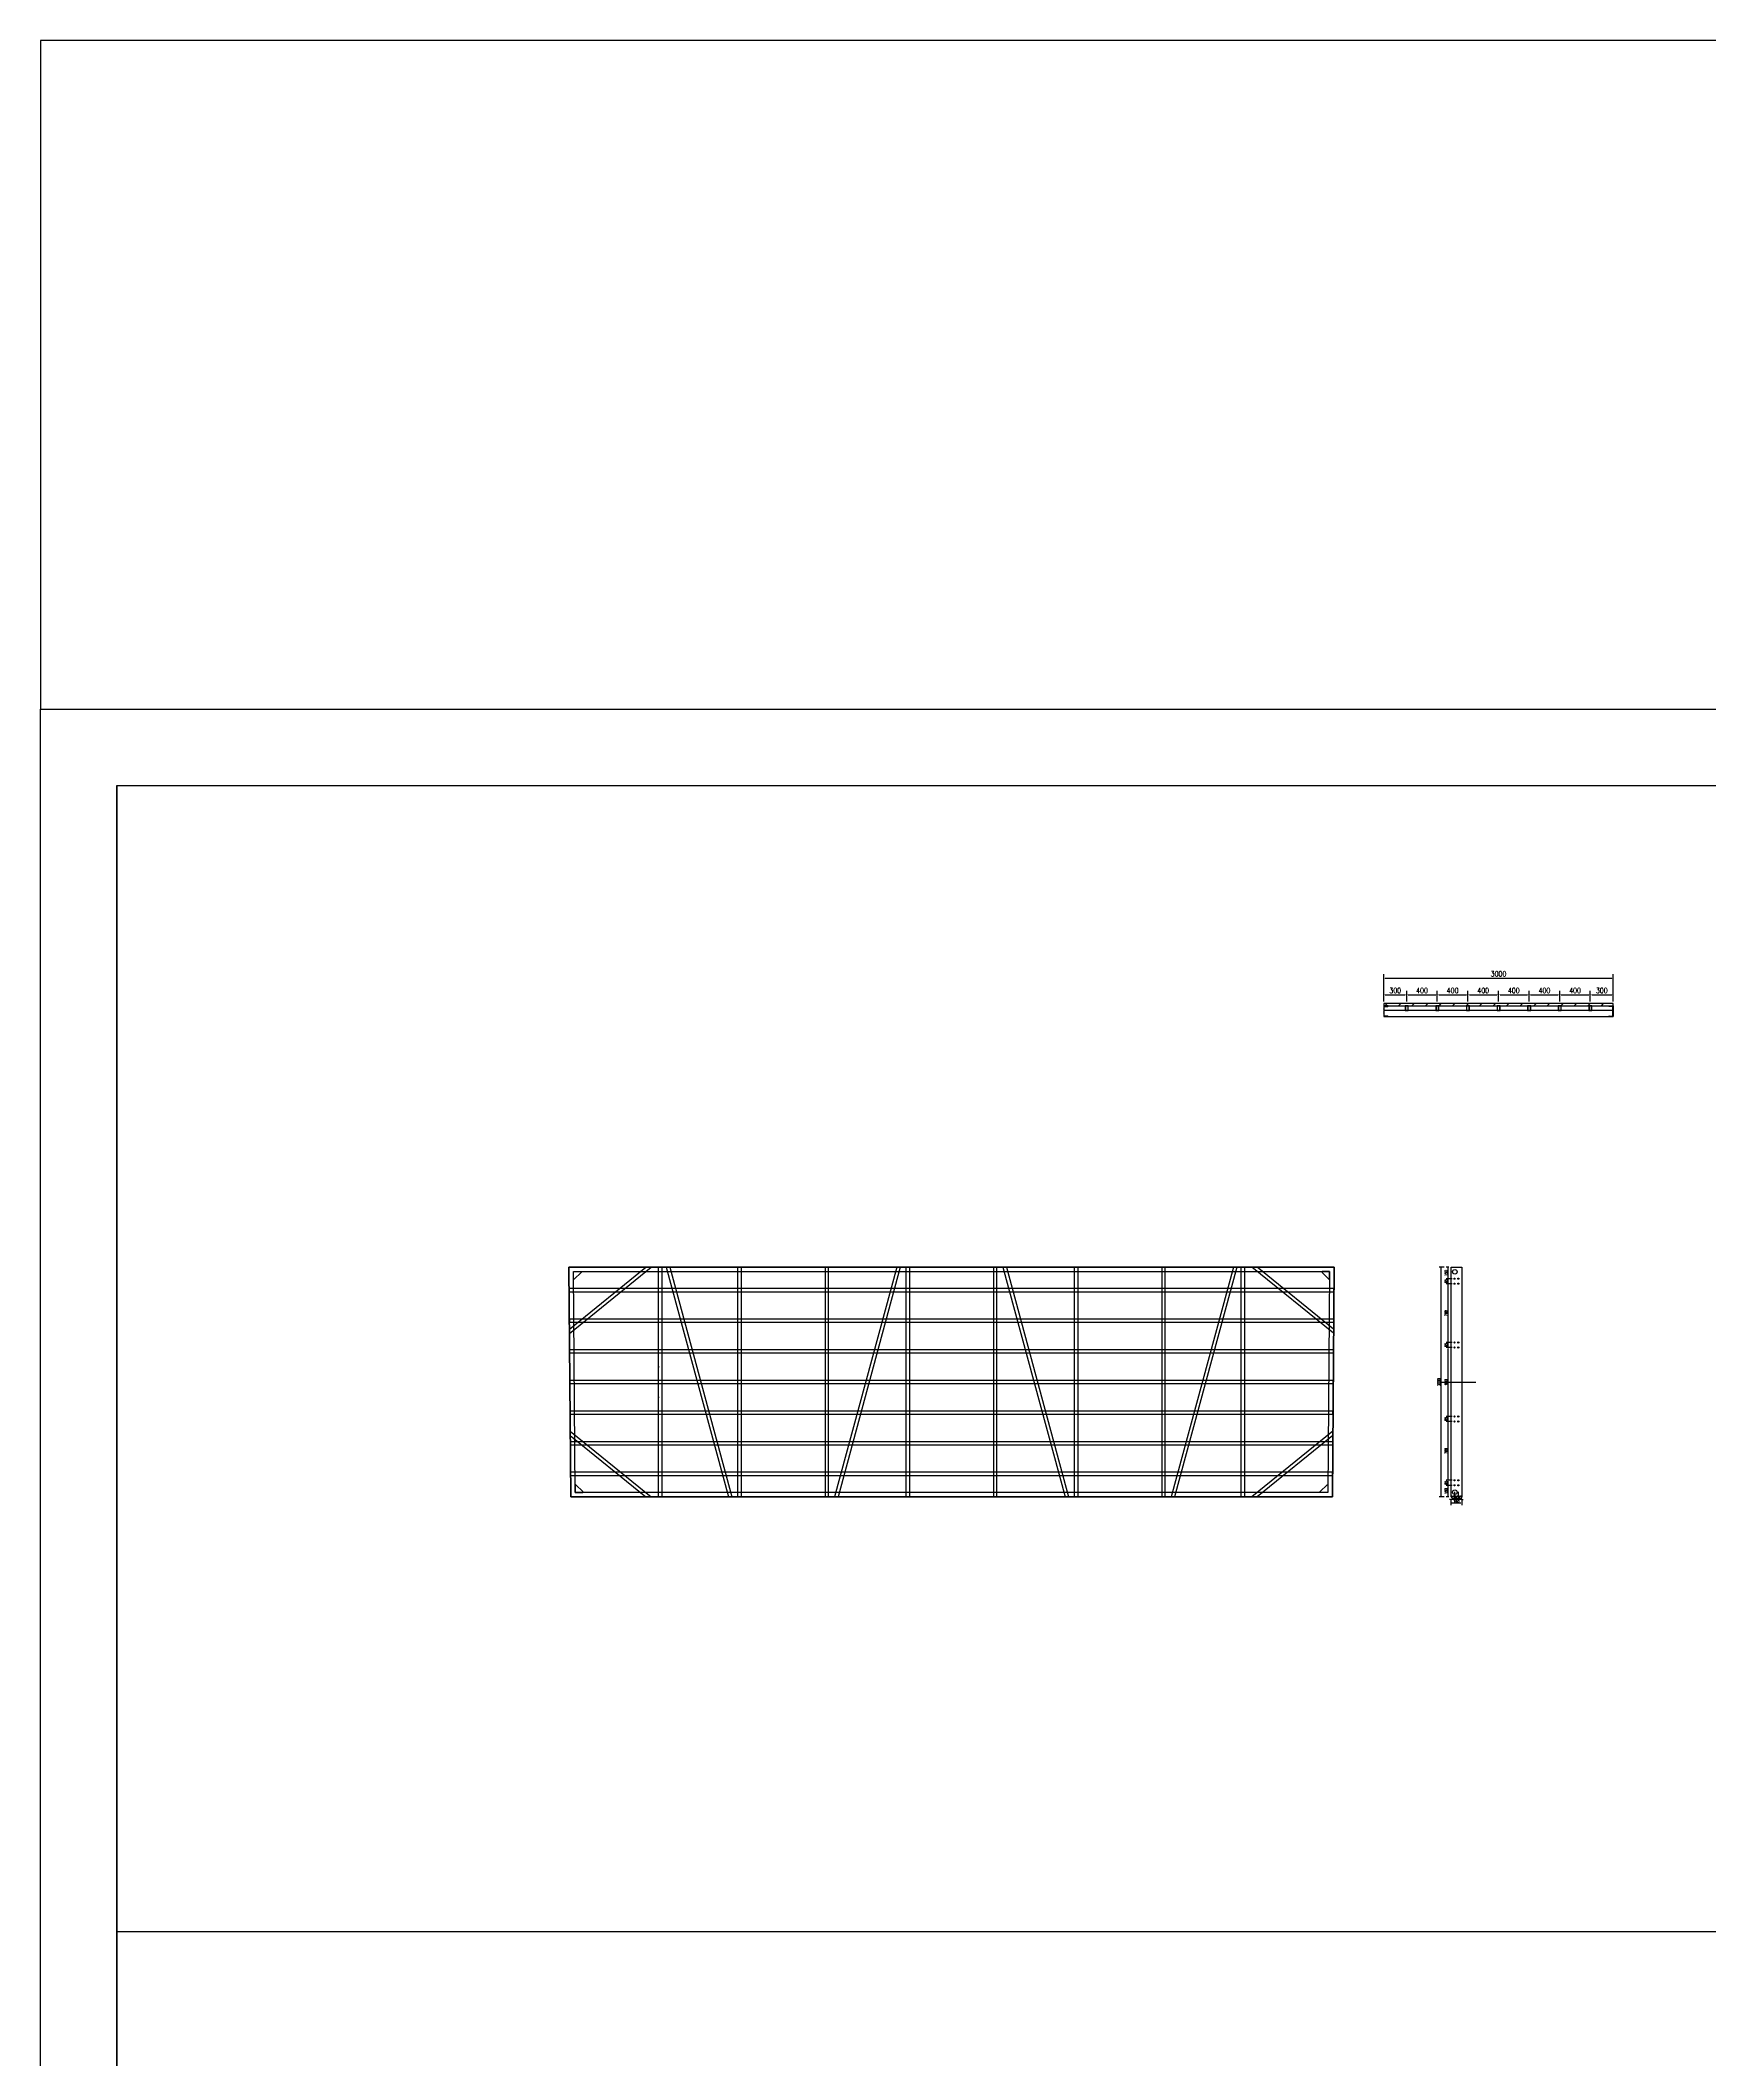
# Model space of a CAD drawing. Extents: x 10241 to 1500931, y -537358 to 142253.
# Drawn here: x 1283444 to 1305260, y 45864 to 72248 of the extents above; entities that cross this region are included whole.
import ezdxf

# ---------------------------------------------------------------- set-up
doc = ezdxf.new("R2010")
doc.units = 0
doc.header["$LTSCALE"] = 1000
doc.header["$MEASUREMENT"] = 0
for name, color, linetype in [('14#槽钢', 3, 'Continuous'), ('A-P-STAIR', 4, 'Continuous'), ('PUB_DIM', 3, 'Continuous'), ('W-STEEL_FRAME钢架', 3, 'Continuous'), ('W-STEEL_KEEL钢龙骨', 5, 'Continuous'), ('W-WOOD_FLOOR木地板', 30, 'Continuous'), ('钢架', 90, 'Continuous')]:
    doc.layers.add(name, color=color, linetype=linetype)
doc.styles.add('STANDARD_T3', font='simplex.shx', dxfattribs={"width": 0.7, "bigfont": 'gbcbig.shx'})
doc.dimstyles.new('W&&10', dxfattribs={"dimtxt": 35, "dimasz": 10, "dimexe": 25, "dimexo": 30, "dimgap": 10, "dimtad": 1, "dimdec": 0, "dimzin": 0, "dimdsep": 46, "dimtxsty": 'STANDARD_T3', "dimcen": 0.09, "dimclrd": 1, "dimclre": 1, "dimclrt": 7, "dimazin": 2, "dimtfac": 1, "dimtdec": 0, "dimtix": 1, "dimtmove": 2, "dimatfit": 3, "dimfxl": 100, "dimtolj": 1, "dimtzin": 0, "dimarcsym": 0})
doc.dimstyles.new('W&&20', dxfattribs={"dimtxt": 70, "dimasz": 20, "dimexe": 50, "dimexo": 60, "dimgap": 20, "dimtad": 1, "dimdec": 0, "dimzin": 0, "dimdsep": 46, "dimtxsty": 'STANDARD_T3', "dimcen": 0.09, "dimclrd": 1, "dimclre": 1, "dimclrt": 7, "dimazin": 2, "dimtfac": 1, "dimtdec": 0, "dimtix": 1, "dimtmove": 2, "dimatfit": 3, "dimfxl": 100, "dimtolj": 1, "dimtzin": 0, "dimarcsym": 0})

# ---------------------------------------------------------------- blocks, each defined once
blk = doc.blocks.new('*U400')
at = {"layer": '14#槽钢'}
blk.add_lwpolyline([(0, 29946), (0, -29946)], dxfattribs=at)
blk = doc.blocks.new('*U401')
at = {"layer": '14#槽钢', "color": 0, "linetype": 'ByBlock', "lineweight": -2, "transparency": 16777216}
blk.add_blockref('*U400', (0, 0), dxfattribs=at)
blk = doc.blocks.new('*D565')
at = {"layer": 'Defpoints', "color": 0, "transparency": 16777216}
for p in [(1301844, 53368), (1301925, 53368), (1301880, 53218)]:
    blk.add_point(p, dxfattribs=at)
at = {"layer": 'W-STEEL_FRAME钢架', "color": 1, "lineweight": -2, "transparency": 16777216}
for p, q in [((1301895, 53368), (1301819, 53368)), ((1301844, 53228), (1301844, 53358)), ((1301850, 53218), (1301819, 53218))]:
    blk.add_line(p, q, dxfattribs=at)
at = {"layer": 'W-STEEL_FRAME钢架', "color": 1, "transparency": 16777216}
for points in [[(1301842, 53358), (1301845, 53358), (1301844, 53368)], [(1301842, 53228), (1301845, 53228), (1301844, 53218)]]:
    blk.add_solid(points, dxfattribs=at)
at = {"layer": 'W-STEEL_FRAME钢架', "color": 7, "transparency": 16777216, "insert": (1301816, 53293), "char_height": 35, "attachment_point": 5, "rotation": 90, "style": 'STANDARD_T3'}
blk.add_mtext('\\A1;150', dxfattribs=at)
blk = doc.blocks.new('*D566')
at = {"layer": 'Defpoints', "color": 0, "transparency": 16777216}
for p in [(1301844, 53434), (1301925, 53434), (1301925, 53368)]:
    blk.add_point(p, dxfattribs=at)
at = {"layer": 'W-STEEL_FRAME钢架', "color": 1, "lineweight": -2, "transparency": 16777216}
for p, q in [((1301895, 53434), (1301819, 53434)), ((1301895, 53368), (1301819, 53368)), ((1301844, 53378), (1301844, 53424))]:
    blk.add_line(p, q, dxfattribs=at)
at = {"layer": 'W-STEEL_FRAME钢架', "color": 1, "transparency": 16777216}
for points in [[(1301842, 53424), (1301845, 53424), (1301844, 53434)], [(1301842, 53378), (1301845, 53378), (1301844, 53368)]]:
    blk.add_solid(points, dxfattribs=at)
at = {"layer": 'W-STEEL_FRAME钢架', "color": 7, "transparency": 16777216, "insert": (1301816, 53401), "char_height": 35, "attachment_point": 5, "rotation": 90, "style": 'STANDARD_T3'}
blk.add_mtext('\\A1;65', dxfattribs=at)
blk = doc.blocks.new('*D567')
at = {"layer": 'Defpoints', "color": 0, "transparency": 16777216}
for p in [(1301844, 54203), (1301925, 54203), (1301925, 53434)]:
    blk.add_point(p, dxfattribs=at)
at = {"layer": 'W-STEEL_FRAME钢架', "color": 1, "lineweight": -2, "transparency": 16777216}
for p, q in [((1301895, 54203), (1301819, 54203)), ((1301844, 53444), (1301844, 54193)), ((1301895, 53434), (1301819, 53434))]:
    blk.add_line(p, q, dxfattribs=at)
at = {"layer": 'W-STEEL_FRAME钢架', "color": 1, "transparency": 16777216}
for points in [[(1301842, 54193), (1301845, 54193), (1301844, 54203)], [(1301842, 53444), (1301845, 53444), (1301844, 53434)]]:
    blk.add_solid(points, dxfattribs=at)
at = {"layer": 'W-STEEL_FRAME钢架', "color": 7, "transparency": 16777216, "insert": (1301816, 53818), "char_height": 35, "attachment_point": 5, "rotation": 90, "style": 'STANDARD_T3'}
blk.add_mtext('\\A1;769', dxfattribs=at)
blk = doc.blocks.new('*D568')
at = {"layer": 'Defpoints', "color": 0, "transparency": 16777216}
for p in [(1301844, 54268), (1301925, 54268), (1301925, 54203)]:
    blk.add_point(p, dxfattribs=at)
at = {"layer": 'W-STEEL_FRAME钢架', "color": 1, "lineweight": -2, "transparency": 16777216}
for p, q in [((1301895, 54268), (1301819, 54268)), ((1301895, 54203), (1301819, 54203)), ((1301844, 54213), (1301844, 54258))]:
    blk.add_line(p, q, dxfattribs=at)
at = {"layer": 'W-STEEL_FRAME钢架', "color": 1, "transparency": 16777216}
for points in [[(1301842, 54258), (1301845, 54258), (1301844, 54268)], [(1301842, 54213), (1301845, 54213), (1301844, 54203)]]:
    blk.add_solid(points, dxfattribs=at)
at = {"layer": 'W-STEEL_FRAME钢架', "color": 7, "transparency": 16777216, "insert": (1301816, 54236), "char_height": 35, "attachment_point": 5, "rotation": 90, "style": 'STANDARD_T3'}
blk.add_mtext('\\A1;65', dxfattribs=at)
blk = doc.blocks.new('*D569')
at = {"layer": 'Defpoints', "color": 0, "transparency": 16777216}
for p in [(1301844, 55168), (1301925, 55168), (1301925, 54268)]:
    blk.add_point(p, dxfattribs=at)
at = {"layer": 'W-STEEL_FRAME钢架', "color": 1, "lineweight": -2, "transparency": 16777216}
for p, q in [((1301895, 55168), (1301819, 55168)), ((1301844, 54278), (1301844, 55158)), ((1301895, 54268), (1301819, 54268))]:
    blk.add_line(p, q, dxfattribs=at)
at = {"layer": 'W-STEEL_FRAME钢架', "color": 1, "transparency": 16777216}
for points in [[(1301842, 55158), (1301845, 55158), (1301844, 55168)], [(1301842, 54278), (1301845, 54278), (1301844, 54268)]]:
    blk.add_solid(points, dxfattribs=at)
at = {"layer": 'W-STEEL_FRAME钢架', "color": 7, "transparency": 16777216, "insert": (1301816, 54718), "char_height": 35, "attachment_point": 5, "rotation": 90, "style": 'STANDARD_T3'}
blk.add_mtext('\\A1;900', dxfattribs=at)
blk = doc.blocks.new('*D570')
at = {"layer": 'Defpoints', "color": 0, "transparency": 16777216}
for p in [(1301844, 56068), (1301925, 56068), (1301925, 56003)]:
    blk.add_point(p, dxfattribs=at)
at = {"layer": 'W-STEEL_FRAME钢架', "color": 1, "lineweight": -2, "transparency": 16777216}
for p, q in [((1301895, 56068), (1301819, 56068)), ((1301895, 56003), (1301819, 56003)), ((1301844, 56013), (1301844, 56058))]:
    blk.add_line(p, q, dxfattribs=at)
at = {"layer": 'W-STEEL_FRAME钢架', "color": 1, "transparency": 16777216}
for points in [[(1301842, 56058), (1301845, 56058), (1301844, 56068)], [(1301842, 56013), (1301845, 56013), (1301844, 56003)]]:
    blk.add_solid(points, dxfattribs=at)
at = {"layer": 'W-STEEL_FRAME钢架', "color": 7, "transparency": 16777216, "insert": (1301816, 56036), "char_height": 35, "attachment_point": 5, "rotation": 90, "style": 'STANDARD_T3'}
blk.add_mtext('\\A1;65', dxfattribs=at)
blk = doc.blocks.new('*D571')
at = {"layer": 'Defpoints', "color": 0, "transparency": 16777216}
for p in [(1301844, 56218), (1301880, 56218), (1301925, 56068)]:
    blk.add_point(p, dxfattribs=at)
at = {"layer": 'W-STEEL_FRAME钢架', "color": 1, "lineweight": -2, "transparency": 16777216}
for p, q in [((1301850, 56218), (1301819, 56218)), ((1301844, 56078), (1301844, 56208)), ((1301895, 56068), (1301819, 56068))]:
    blk.add_line(p, q, dxfattribs=at)
at = {"layer": 'W-STEEL_FRAME钢架', "color": 1, "transparency": 16777216}
for points in [[(1301842, 56208), (1301845, 56208), (1301844, 56218)], [(1301842, 56078), (1301845, 56078), (1301844, 56068)]]:
    blk.add_solid(points, dxfattribs=at)
at = {"layer": 'W-STEEL_FRAME钢架', "color": 7, "transparency": 16777216, "insert": (1301816, 56143), "char_height": 35, "attachment_point": 5, "rotation": 90, "style": 'STANDARD_T3'}
blk.add_mtext('\\A1;150', dxfattribs=at)
blk = doc.blocks.new('*D572')
at = {"layer": 'Defpoints', "color": 0, "transparency": 16777216}
for p in [(1301880, 53218), (1301880, 53133), (1302020, 53218)]:
    blk.add_point(p, dxfattribs=at)
at = {"layer": 'W-STEEL_FRAME钢架', "color": 1, "lineweight": -2, "transparency": 16777216}
for p, q in [((1301880, 53188), (1301880, 53108)), ((1302010, 53133), (1301890, 53133)), ((1302020, 53188), (1302020, 53108))]:
    blk.add_line(p, q, dxfattribs=at)
at = {"layer": 'W-STEEL_FRAME钢架', "color": 1, "transparency": 16777216}
for points in [[(1301890, 53134), (1301890, 53131), (1301880, 53133)], [(1302010, 53134), (1302010, 53131), (1302020, 53133)]]:
    blk.add_solid(points, dxfattribs=at)
at = {"layer": 'W-STEEL_FRAME钢架', "color": 7, "transparency": 16777216, "insert": (1301950, 53160), "char_height": 35, "attachment_point": 5, "style": 'STANDARD_T3'}
blk.add_mtext('\\A1;140', dxfattribs=at)
blk = doc.blocks.new('*D573')
at = {"layer": 'Defpoints', "color": 0, "transparency": 16777216}
for p in [(1301975, 53368), (1301975, 53185), (1302020, 53218)]:
    blk.add_point(p, dxfattribs=at)
at = {"layer": 'W-STEEL_FRAME钢架', "color": 1, "lineweight": -2, "transparency": 16777216}
for p, q in [((1301965, 53185), (1301955, 53185)), ((1301975, 53285), (1301975, 53160)), ((1302020, 53185), (1301975, 53185)), ((1302020, 53188), (1302020, 53160)), ((1302030, 53185), (1302040, 53185))]:
    blk.add_line(p, q, dxfattribs=at)
at = {"layer": 'W-STEEL_FRAME钢架', "color": 1, "transparency": 16777216}
for points in [[(1301965, 53187), (1301965, 53184), (1301975, 53185)], [(1302030, 53187), (1302030, 53184), (1302020, 53185)]]:
    blk.add_solid(points, dxfattribs=at)
at = {"layer": 'W-STEEL_FRAME钢架', "color": 7, "transparency": 16777216, "insert": (1301998, 53213), "char_height": 35, "attachment_point": 5, "style": 'STANDARD_T3'}
blk.add_mtext('\\A1;45', dxfattribs=at)
blk = doc.blocks.new('*D574')
at = {"layer": 'Defpoints', "color": 0, "transparency": 16777216}
for p in [(1301925, 53368), (1301975, 53368), (1301925, 53185)]:
    blk.add_point(p, dxfattribs=at)
at = {"layer": 'W-STEEL_FRAME钢架', "color": 1, "lineweight": -2, "transparency": 16777216}
for p, q in [((1301915, 53185), (1301905, 53185)), ((1301925, 53285), (1301925, 53160)), ((1301975, 53185), (1301925, 53185)), ((1301975, 53285), (1301975, 53160)), ((1301985, 53185), (1301995, 53185))]:
    blk.add_line(p, q, dxfattribs=at)
at = {"layer": 'W-STEEL_FRAME钢架', "color": 1, "transparency": 16777216}
for points in [[(1301915, 53187), (1301915, 53184), (1301925, 53185)], [(1301985, 53187), (1301985, 53184), (1301975, 53185)]]:
    blk.add_solid(points, dxfattribs=at)
at = {"layer": 'W-STEEL_FRAME钢架', "color": 7, "transparency": 16777216, "insert": (1301950, 53213), "char_height": 35, "attachment_point": 5, "style": 'STANDARD_T3'}
blk.add_mtext('\\A1;50', dxfattribs=at)
blk = doc.blocks.new('*D494')
at = {"layer": 'Defpoints', "color": 0, "transparency": 16777216}
for p in [(1301925, 53368), (1301880, 53218), (1301880, 53185)]:
    blk.add_point(p, dxfattribs=at)
at = {"layer": 'W-STEEL_FRAME钢架', "color": 1, "lineweight": -2, "transparency": 16777216}
for p, q in [((1301870, 53185), (1301860, 53185)), ((1301880, 53188), (1301880, 53160)), ((1301925, 53185), (1301880, 53185)), ((1301925, 53285), (1301925, 53160)), ((1301935, 53185), (1301945, 53185))]:
    blk.add_line(p, q, dxfattribs=at)
at = {"layer": 'W-STEEL_FRAME钢架', "color": 1, "transparency": 16777216}
for points in [[(1301870, 53187), (1301870, 53184), (1301880, 53185)], [(1301935, 53187), (1301935, 53184), (1301925, 53185)]]:
    blk.add_solid(points, dxfattribs=at)
at = {"layer": 'W-STEEL_FRAME钢架', "color": 7, "transparency": 16777216, "insert": (1301903, 53213), "char_height": 35, "attachment_point": 5, "style": 'STANDARD_T3'}
blk.add_mtext('\\A1;45', dxfattribs=at)
blk = doc.blocks.new('*D495')
at = {"layer": 'Defpoints', "color": 0, "transparency": 16777216}
for p in [(1301751, 56218), (1301819, 56218), (1301819, 53218)]:
    blk.add_point(p, dxfattribs=at)
at = {"layer": 'W-STEEL_FRAME钢架', "color": 1, "lineweight": -2, "transparency": 16777216}
for p, q in [((1301789, 56218), (1301726, 56218)), ((1301751, 53228), (1301751, 56208)), ((1301789, 53218), (1301726, 53218))]:
    blk.add_line(p, q, dxfattribs=at)
at = {"layer": 'W-STEEL_FRAME钢架', "color": 1, "transparency": 16777216}
for points in [[(1301749, 56208), (1301752, 56208), (1301751, 56218)], [(1301749, 53228), (1301752, 53228), (1301751, 53218)]]:
    blk.add_solid(points, dxfattribs=at)
at = {"layer": 'W-STEEL_FRAME钢架', "color": 7, "transparency": 16777216, "insert": (1301723, 54718), "char_height": 35, "attachment_point": 5, "rotation": 90, "style": 'STANDARD_T3'}
blk.add_mtext('\\A1;3000', dxfattribs=at)
blk = doc.blocks.new('*D575')
at = {"layer": 'Defpoints', "color": 0, "transparency": 16777216}
for p in [(1301844, 55234), (1301925, 55234), (1301925, 55168)]:
    blk.add_point(p, dxfattribs=at)
at = {"layer": 'W-STEEL_FRAME钢架', "color": 1, "lineweight": -2, "transparency": 16777216}
for p, q in [((1301895, 55234), (1301819, 55234)), ((1301895, 55168), (1301819, 55168)), ((1301844, 55178), (1301844, 55224))]:
    blk.add_line(p, q, dxfattribs=at)
at = {"layer": 'W-STEEL_FRAME钢架', "color": 1, "transparency": 16777216}
for points in [[(1301842, 55224), (1301845, 55224), (1301844, 55234)], [(1301842, 55178), (1301845, 55178), (1301844, 55168)]]:
    blk.add_solid(points, dxfattribs=at)
at = {"layer": 'W-STEEL_FRAME钢架', "color": 7, "transparency": 16777216, "insert": (1301816, 55201), "char_height": 35, "attachment_point": 5, "rotation": 90, "style": 'STANDARD_T3'}
blk.add_mtext('\\A1;65', dxfattribs=at)
blk = doc.blocks.new('*D576')
at = {"layer": 'Defpoints', "color": 0, "transparency": 16777216}
for p in [(1301844, 56003), (1301880, 56003), (1301925, 55234)]:
    blk.add_point(p, dxfattribs=at)
at = {"layer": 'W-STEEL_FRAME钢架', "color": 1, "lineweight": -2, "transparency": 16777216}
for p, q in [((1301850, 56003), (1301819, 56003)), ((1301844, 55244), (1301844, 55993)), ((1301895, 55234), (1301819, 55234))]:
    blk.add_line(p, q, dxfattribs=at)
at = {"layer": 'W-STEEL_FRAME钢架', "color": 1, "transparency": 16777216}
for points in [[(1301842, 55993), (1301845, 55993), (1301844, 56003)], [(1301842, 55244), (1301845, 55244), (1301844, 55234)]]:
    blk.add_solid(points, dxfattribs=at)
at = {"layer": 'W-STEEL_FRAME钢架', "color": 7, "transparency": 16777216, "insert": (1301816, 55618), "char_height": 35, "attachment_point": 5, "rotation": 90, "style": 'STANDARD_T3'}
blk.add_mtext('\\A1;769', dxfattribs=at)
blk = doc.blocks.new('14a槽钢')
at = {"layer": '钢架'}
h = blk.add_hatch(dxfattribs=at)
h.set_pattern_fill('STEEL', color=4, scale=10)
h.set_pattern_definition([(50.389312, (-1352470.2, 1293523.579), (-9.2899201, 11.2253202), []), (50.389312, (-1352470.2, 1293531.516), (-9.2899201, 11.2253202), [])])
edge = h.paths.add_edge_path()
edge.add_ellipse((-1332250, 1115678), major_axis=(-3.26, 5.03), ratio=0.900468, start_angle=55.3931, end_angle=130.6069)
edge.add_line((-1332252, 1115673), (-1332208, 1115673))
edge.add_ellipse((-1332208, 1115667), major_axis=(0, 6), ratio=0.827586, start_angle=270, end_angle=360, ccw=False)
edge.add_line((-1332203, 1115667), (-1332203, 1115551))
edge.add_ellipse((-1332208, 1115551), major_axis=(0, 6), ratio=0.827586, start_angle=180, end_angle=270, ccw=False)
edge.add_line((-1332208, 1115545), (-1332251, 1115545))
edge.add_ellipse((-1332250, 1115540), major_axis=(3.82, 3.82), ratio=1, start_angle=49.2445, end_angle=141.5341)
edge.add_line((-1332256, 1115539), (-1332198, 1115539))
edge.add_line((-1332198, 1115539), (-1332198, 1115679))
edge.add_line((-1332198, 1115679), (-1332256, 1115679))
for p, q in [((-1332256, 1115679, 0), (-1332198, 1115679, 0)), ((-1332198, 1115539, 0), (-1332256, 1115539, 0)), ((-1332208, 1115673, 0), (-1332251, 1115673, 0)), ((-1332251, 1115545, 0), (-1332208, 1115545, 0)), ((-1332246, 1115679, 0), (-1332246, 1115679, 0)), ((-1332246, 1115539, 0), (-1332246, 1115539, 0)), ((-1332203, 1115551, 0), (-1332203, 1115667, 0)), ((-1332198, 1115679, 0), (-1332198, 1115539, 0))]:
    blk.add_line(p, q, dxfattribs=at)
for centre, start_param, end_param in [((-1332251, 1115679, 0), 1.570796, 3.141593), ((-1332251, 1115539, 0), 0, 1.570796), ((-1332208, 1115667, 0), 4.712389, 6.283185), ((-1332208, 1115667, 0), 4.712389, 6.283185), ((-1332208, 1115551, 0), 3.141593, 4.712389)]:
    blk.add_ellipse(centre, major_axis=(0, 6), ratio=0.827586, start_param=start_param, end_param=end_param, dxfattribs=at)
blk = doc.blocks.new('*D502')
at = {"color": 1, "lineweight": -2, "transparency": 16777216}
for p, q in [((1301001, 59722), (1301001, 60046)), ((1301021, 59996), (1303981, 59996)), ((1304001, 59722), (1304001, 60046))]:
    blk.add_line(p, q, dxfattribs=at)
at = {"color": 1, "transparency": 16777216}
for points in [[(1301021, 59999), (1301021, 59992), (1301001, 59996)], [(1303981, 59999), (1303981, 59992), (1304001, 59996)]]:
    blk.add_solid(points, dxfattribs=at)
at = {"layer": 'Defpoints', "color": 0, "transparency": 16777216}
for p in [(1304001, 59996), (1301001, 59662), (1304001, 59662)]:
    blk.add_point(p, dxfattribs=at)
at = {"color": 7, "transparency": 16777216, "insert": (1302501, 60051), "char_height": 70, "attachment_point": 5, "style": 'STANDARD_T3'}
blk.add_mtext('\\A1;3000', dxfattribs=at)
blk = doc.blocks.new('ganglonggu')
at = {"layer": 'W-STEEL_KEEL钢龙骨'}
for points in [[(-1338169, 1115605), (-1338129, 1115605), (-1338129, 1115665), (-1338169, 1115665)], [(-1338166, 1115608), (-1338132, 1115608), (-1338132, 1115662), (-1338166, 1115662)]]:
    blk.add_lwpolyline(points, close=True, dxfattribs=at)
blk = doc.blocks.new('*U402')
blk.add_blockref('ganglonggu', (1338149, -1115635))
blk = doc.blocks.new('*U403')
at = {"layer": 'W-STEEL_KEEL钢龙骨', "color": 0, "linetype": 'ByBlock', "lineweight": -2}
for p in [(0, 0), (400, 0), (800, 0), (1200, 0), (1600, 0), (2000, 0)]:
    blk.add_blockref('*U402', p, dxfattribs=at)
at = {"layer": 'W-STEEL_KEEL钢龙骨', "color": 0, "linetype": 'ByBlock', "lineweight": -2, "transparency": 16777216}
blk.add_blockref('*U402', (2400, 0), dxfattribs=at)
blk = doc.blocks.new('*D503')
at = {"layer": 'Defpoints', "color": 0, "transparency": 16777216}
for p in [(1301001, 59632), (1301301, 59778), (1301301, 59632)]:
    blk.add_point(p, dxfattribs=at)
at = {"layer": 'PUB_DIM', "color": 1, "lineweight": -2, "transparency": 16777216}
for p, q in [((1301001, 59692), (1301001, 59828)), ((1301021, 59778), (1301281, 59778)), ((1301301, 59692), (1301301, 59828))]:
    blk.add_line(p, q, dxfattribs=at)
at = {"layer": 'PUB_DIM', "color": 1, "transparency": 16777216}
for points in [[(1301021, 59782), (1301021, 59775), (1301001, 59778)], [(1301281, 59782), (1301281, 59775), (1301301, 59778)]]:
    blk.add_solid(points, dxfattribs=at)
at = {"layer": 'PUB_DIM', "color": 7, "transparency": 16777216, "insert": (1301151, 59833), "char_height": 70, "attachment_point": 5, "style": 'STANDARD_T3'}
blk.add_mtext('\\A1;300', dxfattribs=at)
blk = doc.blocks.new('*D504')
at = {"layer": 'Defpoints', "color": 0, "transparency": 16777216}
for p in [(1301301, 59632), (1301701, 59778), (1301701, 59632)]:
    blk.add_point(p, dxfattribs=at)
at = {"layer": 'PUB_DIM', "color": 1, "lineweight": -2, "transparency": 16777216}
for p, q in [((1301301, 59692), (1301301, 59828)), ((1301321, 59778), (1301681, 59778)), ((1301701, 59692), (1301701, 59828))]:
    blk.add_line(p, q, dxfattribs=at)
at = {"layer": 'PUB_DIM', "color": 1, "transparency": 16777216}
for points in [[(1301321, 59782), (1301321, 59775), (1301301, 59778)], [(1301681, 59782), (1301681, 59775), (1301701, 59778)]]:
    blk.add_solid(points, dxfattribs=at)
at = {"layer": 'PUB_DIM', "color": 7, "transparency": 16777216, "insert": (1301501, 59833), "char_height": 70, "attachment_point": 5, "style": 'STANDARD_T3'}
blk.add_mtext('\\A1;400', dxfattribs=at)
blk = doc.blocks.new('*D505')
at = {"layer": 'Defpoints', "color": 0, "transparency": 16777216}
for p in [(1301701, 59632), (1302101, 59778), (1302101, 59629)]:
    blk.add_point(p, dxfattribs=at)
at = {"layer": 'PUB_DIM', "color": 1, "lineweight": -2, "transparency": 16777216}
for p, q in [((1301701, 59692), (1301701, 59828)), ((1301721, 59778), (1302081, 59778)), ((1302101, 59689), (1302101, 59828))]:
    blk.add_line(p, q, dxfattribs=at)
at = {"layer": 'PUB_DIM', "color": 1, "transparency": 16777216}
for points in [[(1301721, 59782), (1301721, 59775), (1301701, 59778)], [(1302081, 59782), (1302081, 59775), (1302101, 59778)]]:
    blk.add_solid(points, dxfattribs=at)
at = {"layer": 'PUB_DIM', "color": 7, "transparency": 16777216, "insert": (1301901, 59833), "char_height": 70, "attachment_point": 5, "style": 'STANDARD_T3'}
blk.add_mtext('\\A1;400', dxfattribs=at)
blk = doc.blocks.new('*D506')
at = {"layer": 'Defpoints', "color": 0, "transparency": 16777216}
for p in [(1302101, 59629), (1302501, 59778), (1302501, 59632)]:
    blk.add_point(p, dxfattribs=at)
at = {"layer": 'PUB_DIM', "color": 1, "lineweight": -2, "transparency": 16777216}
for p, q in [((1302101, 59689), (1302101, 59828)), ((1302121, 59778), (1302481, 59778)), ((1302501, 59692), (1302501, 59828))]:
    blk.add_line(p, q, dxfattribs=at)
at = {"layer": 'PUB_DIM', "color": 1, "transparency": 16777216}
for points in [[(1302121, 59782), (1302121, 59775), (1302101, 59778)], [(1302481, 59782), (1302481, 59775), (1302501, 59778)]]:
    blk.add_solid(points, dxfattribs=at)
at = {"layer": 'PUB_DIM', "color": 7, "transparency": 16777216, "insert": (1302301, 59833), "char_height": 70, "attachment_point": 5, "style": 'STANDARD_T3'}
blk.add_mtext('\\A1;400', dxfattribs=at)
blk = doc.blocks.new('*D507')
at = {"layer": 'Defpoints', "color": 0, "transparency": 16777216}
for p in [(1302501, 59632), (1302901, 59778), (1302901, 59632)]:
    blk.add_point(p, dxfattribs=at)
at = {"layer": 'PUB_DIM', "color": 1, "lineweight": -2, "transparency": 16777216}
for p, q in [((1302501, 59692), (1302501, 59828)), ((1302521, 59778), (1302881, 59778)), ((1302901, 59692), (1302901, 59828))]:
    blk.add_line(p, q, dxfattribs=at)
at = {"layer": 'PUB_DIM', "color": 1, "transparency": 16777216}
for points in [[(1302521, 59782), (1302521, 59775), (1302501, 59778)], [(1302881, 59782), (1302881, 59775), (1302901, 59778)]]:
    blk.add_solid(points, dxfattribs=at)
at = {"layer": 'PUB_DIM', "color": 7, "transparency": 16777216, "insert": (1302701, 59833), "char_height": 70, "attachment_point": 5, "style": 'STANDARD_T3'}
blk.add_mtext('\\A1;400', dxfattribs=at)
blk = doc.blocks.new('*D508')
at = {"layer": 'Defpoints', "color": 0, "transparency": 16777216}
for p in [(1302901, 59632), (1303301, 59778), (1303301, 59632)]:
    blk.add_point(p, dxfattribs=at)
at = {"layer": 'PUB_DIM', "color": 1, "lineweight": -2, "transparency": 16777216}
for p, q in [((1302901, 59692), (1302901, 59828)), ((1302921, 59778), (1303281, 59778)), ((1303301, 59692), (1303301, 59828))]:
    blk.add_line(p, q, dxfattribs=at)
at = {"layer": 'PUB_DIM', "color": 1, "transparency": 16777216}
for points in [[(1302921, 59782), (1302921, 59775), (1302901, 59778)], [(1303281, 59782), (1303281, 59775), (1303301, 59778)]]:
    blk.add_solid(points, dxfattribs=at)
at = {"layer": 'PUB_DIM', "color": 7, "transparency": 16777216, "insert": (1303101, 59833), "char_height": 70, "attachment_point": 5, "style": 'STANDARD_T3'}
blk.add_mtext('\\A1;400', dxfattribs=at)
blk = doc.blocks.new('*D509')
at = {"layer": 'Defpoints', "color": 0, "transparency": 16777216}
for p in [(1303301, 59632), (1303701, 59778), (1303701, 59632)]:
    blk.add_point(p, dxfattribs=at)
at = {"layer": 'PUB_DIM', "color": 1, "lineweight": -2, "transparency": 16777216}
for p, q in [((1303301, 59692), (1303301, 59828)), ((1303321, 59778), (1303681, 59778)), ((1303701, 59692), (1303701, 59828))]:
    blk.add_line(p, q, dxfattribs=at)
at = {"layer": 'PUB_DIM', "color": 1, "transparency": 16777216}
for points in [[(1303321, 59782), (1303321, 59775), (1303301, 59778)], [(1303681, 59782), (1303681, 59775), (1303701, 59778)]]:
    blk.add_solid(points, dxfattribs=at)
at = {"layer": 'PUB_DIM', "color": 7, "transparency": 16777216, "insert": (1303501, 59833), "char_height": 70, "attachment_point": 5, "style": 'STANDARD_T3'}
blk.add_mtext('\\A1;400', dxfattribs=at)
blk = doc.blocks.new('*D510')
at = {"layer": 'Defpoints', "color": 0, "transparency": 16777216}
for p in [(1303701, 59632), (1304001, 59778), (1304001, 59632)]:
    blk.add_point(p, dxfattribs=at)
at = {"layer": 'PUB_DIM', "color": 1, "lineweight": -2, "transparency": 16777216}
for p, q in [((1303701, 59692), (1303701, 59828)), ((1303721, 59778), (1303981, 59778)), ((1304001, 59692), (1304001, 59828))]:
    blk.add_line(p, q, dxfattribs=at)
at = {"layer": 'PUB_DIM', "color": 1, "transparency": 16777216}
for points in [[(1303721, 59782), (1303721, 59775), (1303701, 59778)], [(1303981, 59782), (1303981, 59775), (1304001, 59778)]]:
    blk.add_solid(points, dxfattribs=at)
at = {"layer": 'PUB_DIM', "color": 7, "transparency": 16777216, "insert": (1303851, 59833), "char_height": 70, "attachment_point": 5, "style": 'STANDARD_T3'}
blk.add_mtext('\\A1;300', dxfattribs=at)

msp = doc.modelspace()

# ---------------------------------------------------------------- hatches: boundary and pattern name
at = {"layer": 'W-WOOD_FLOOR木地板'}
h = msp.add_hatch(dxfattribs=at)
h.set_pattern_fill('木板', color=256, scale=100)
h.set_pattern_definition([(0, (2847357.86, -1075198.83), (0, 125), []), (45, (2847357.86, -1075198.83), (-88.388348, 88.388348), [])])
h.paths.add_polyline_path([(1304001.4, 59662), (1301001.4, 59662), (1301001.4, 59632), (1304001.4, 59632)])

# ---------------------------------------------------------------- linework, layer by layer
at = {"layer": '14#槽钢'}
for points in [[(1283443.8, 63511.5), (1372490.4, 63511.5), (1372490.4, 72248.4), (1283443.8, 72248.4)], [(1283443.8, 63511.5), (1372490.4, 63511.5), (1372490.4, 1620.5), (1283443.8, 1620.5)], [(1284443.8, 62511.5), (1371490.4, 62511.5), (1371490.4, 2620.5), (1284443.8, 2620.5)], [(1290352.2, 56218.1), (1300352.3, 56218.1), (1300329.2, 53218.2), (1290375.3, 53218.2)], [(1290410.6, 56160.1), (1300293.9, 56160.1), (1300271.6, 53276.2), (1290432.9, 53276.2)]]:
    msp.add_lwpolyline(points, close=True, dxfattribs=at)
for points in [[(1284443.8, 62511.5), (1371490.4, 62511.5)], [(1284443.8, 47538.8), (1371490.4, 47538.8)]]:
    msp.add_lwpolyline(points, dxfattribs=at)
at = {"layer": 'A-P-STAIR'}
msp.add_lwpolyline([(1290375.3, 53218.2), (1300329.2, 53218.2), (1300352.3, 56218.1), (1290352.2, 56218.1)], close=True, dxfattribs=at)
at = {"layer": 'PUB_DIM'}
for p, q in [((1291515.2, 54918.1), (1291529.2, 54918.1)), ((1291522.2, 54925.1), (1291522.2, 54911.1)), ((1291515.2, 54518.1), (1291529.2, 54518.1)), ((1291522.2, 54525.1), (1291522.2, 54511.1))]:
    msp.add_line(p, q, dxfattribs=at)
at = {"layer": 'W-STEEL_FRAME钢架'}
for p, q in [((1290358.4, 55409.1), (1291357.8, 56218.1)), ((1290358.8, 55354.1), (1291426.1, 56218.1)), ((1291622, 56218.1), (1292436, 53218.1)), ((1291668.5, 56218.1), (1292482.5, 53218.1)), ((1294636, 56218.1), (1293822, 53218.1)), ((1294682.5, 56218.1), (1293868.5, 53218.1)), ((1296022, 56218.1), (1296836, 53218.1)), ((1296068.5, 56218.1), (1296882.5, 53218.1)), ((1299036, 56218.1), (1298222, 53218.1)), ((1299082.5, 56218.1), (1298268.5, 53218.1)), ((1300345.7, 55354.4), (1299278.7, 56218.1)), ((1300346.1, 55409.4), (1299347, 56218.1)), ((1301750.8, 54718.2), (1302203.4, 54718.2)), ((1290368.7, 54074.2), (1291426.1, 53218.1)), ((1290369.1, 54018.5), (1291357.8, 53218.1)), ((1300335.8, 54073.9), (1299278.7, 53218.1)), ((1300335.4, 54018.2), (1299347, 53218.1))]:
    msp.add_line(p, q, dxfattribs=at)
for points in [[(1301001.4, 59492), (1304001.4, 59492), (1304001.4, 59572), (1301001.4, 59572)], [(1291524.6, 56218.1), (1291567.6, 56218.1), (1291567.6, 53218.1), (1291524.6, 53218.1)], [(1292559.2, 56218.1), (1292602.2, 56218.1), (1292602.2, 53218.1), (1292559.2, 53218.1)], [(1293745.2, 56218.1), (1293702.2, 56218.1), (1293702.2, 53218.1), (1293745.2, 53218.1)], [(1294759.2, 56218.1), (1294802.2, 56218.1), (1294802.2, 53218.1), (1294759.2, 53218.1)], [(1295945.2, 56218.1), (1295902.2, 56218.1), (1295902.2, 53218.1), (1295945.2, 53218.1)], [(1296959.2, 56218.1), (1297002.2, 56218.1), (1297002.2, 53218.1), (1296959.2, 53218.1)], [(1298145.2, 56218.1), (1298102.2, 56218.1), (1298102.2, 53218.1), (1298145.2, 53218.1)], [(1299139.1, 56218.1), (1299182.1, 56218.1), (1299182.1, 53218.1), (1299139.1, 53218.1)], [(1301880.1, 53218.2), (1301880.1, 56218.2), (1302020.1, 56218.2), (1302020.1, 53218.2)]]:
    msp.add_lwpolyline(points, close=True, dxfattribs=at)
at = {"layer": 'W-STEEL_FRAME钢架', "color": 1}
for points in [[(1290420.6, 56060.1), (1290411.4, 56060.2), (1290410.6, 56160.1), (1290510.6, 56160.1), (1290510.6, 56150.1)], [(1300284.6, 56060.1), (1300293.1, 56060.2), (1300293.9, 56160.2), (1300194.6, 56160.1), (1300194.6, 56150.1)], [(1290442.9, 53376.2), (1290432.1, 53376.2), (1290432.9, 53276.2), (1290532.9, 53276.2), (1290532.9, 53286.2)], [(1300261.6, 53376.2), (1300272.4, 53376.3), (1300271.6, 53276.2), (1300171.6, 53276.2), (1300171.6, 53286.2)]]:
    msp.add_lwpolyline(points, close=True, dxfattribs=at)
at = {"layer": 'W-STEEL_FRAME钢架'}
for centre in [(1301930.1, 56158.2), (1301930.1, 53278.2)]:
    msp.add_circle(centre, 30, dxfattribs=at)
at = {"layer": 'W-STEEL_FRAME钢架', "color": 1}
for centre in [(1301925.1, 56068.2), (1301925.1, 56002.9), (1301975.1, 56068.2), (1301975.1, 56002.9), (1301925.1, 55233.5), (1301925.1, 55168.2), (1301975.1, 55233.5), (1301975.1, 55168.2), (1301925.1, 54268.2), (1301925.1, 54202.9), (1301975.1, 54268.2), (1301975.1, 54202.9), (1301925.1, 53433.5), (1301925.1, 53368.2), (1301975.1, 53433.5), (1301975.1, 53368.2)]:
    msp.add_circle(centre, 7.5, dxfattribs=at)
at = {"layer": 'W-STEEL_KEEL钢龙骨'}
for points in [[(1290354.5, 55898.2), (1300350, 55898.1), (1300350, 55938.1), (1290354.5, 55938.2)], [(1290357.6, 55498.1), (1300346.9, 55498.1), (1300346.9, 55538.1), (1290357.6, 55538.1)], [(1290360.6, 55098.2), (1300343.8, 55098.2), (1300343.8, 55138.2), (1290360.6, 55138.2)], [(1290363.7, 54698.2), (1300340.8, 54698.2), (1300340.8, 54738.2), (1290363.7, 54738.2)], [(1290366.8, 54298.3), (1300337.7, 54298.3), (1300337.7, 54338.3), (1290366.8, 54338.3)], [(1290369.9, 53898.1), (1300334.6, 53898.3), (1300334.6, 53938.3), (1290369.9, 53938.1)], [(1290373, 53498.3), (1300331.5, 53498.1), (1300331.5, 53538.1), (1290373, 53538.3)]]:
    msp.add_lwpolyline(points, close=True, dxfattribs=at)
at = {"layer": 'W-WOOD_FLOOR木地板'}
msp.add_lwpolyline([(1301001.4, 59632), (1304001.4, 59632), (1304001.4, 59662), (1301001.4, 59662)], close=True, dxfattribs=at)

# ---------------------------------------------------------------- block references
at = {"layer": '14#槽钢'}
msp.add_blockref('*U401', (1284443.8, 32566), dxfattribs=at)
at = {"layer": 'W-STEEL_FRAME钢架', "xscale": -1}
msp.add_blockref('14a槽钢', (-31196.4, -1056046.9, 0), dxfattribs=at)
at = {"layer": 'W-STEEL_FRAME钢架'}
msp.add_blockref('14a槽钢', (2636199.1, -1056046.9, 0), dxfattribs=at)
at = {"layer": 'W-STEEL_KEEL钢龙骨'}
msp.add_blockref('*U403', (1301301.4, 59602), dxfattribs=at)

# ---------------------------------------------------------------- dimensions: what is measured, and where the dimension line sits
dim = msp.add_linear_dim(base=(1304001.2, 59995.7), p1=(1301001.4, 59662), p2=(1304001.2, 59662), dimstyle='W&&20')
dim.commit()
dim.dimension.update_dxf_attribs({"geometry": '*D502', "text_midpoint": (1302501.3, 60050.7)})
at = {"layer": 'PUB_DIM'}
for base, p1, p2, picture, middle in [((1301301.4, 59778.3), (1301001.4, 59632), (1301301.4, 59632), '*D503', (1301151.4, 59833.3)), ((1301701.4, 59778.3), (1301301.4, 59632), (1301701.4, 59632), '*D504', (1301501.4, 59833.3)), ((1302101.4, 59778.3), (1301701.4, 59632), (1302101.4, 59629), '*D505', (1301901.4, 59833.3)), ((1302501.4, 59778.3), (1302101.4, 59629), (1302501.4, 59632), '*D506', (1302301.4, 59833.3)), ((1302901.4, 59778.3), (1302501.4, 59632), (1302901.4, 59632), '*D507', (1302701.4, 59833.3)), ((1303301.4, 59778.3), (1302901.4, 59632), (1303301.4, 59632), '*D508', (1303101.4, 59833.3)), ((1303701.4, 59778.3), (1303301.4, 59632), (1303701.4, 59632), '*D509', (1303501.4, 59833.3)), ((1304001.4, 59778.3), (1303701.4, 59632), (1304001.4, 59632), '*D510', (1303851.4, 59833.3))]:
    dim = msp.add_linear_dim(base=base, p1=p1, p2=p2, dimstyle='W&&20', dxfattribs=at)
    dim.commit()
    dim.dimension.update_dxf_attribs({"geometry": picture, "text_midpoint": middle})
at = {"layer": 'W-STEEL_FRAME钢架'}
for base, p1, p2, angle, picture, middle in [((1301750.8, 56218.2), (1301818.7, 53218.2), (1301818.7, 56218.2), 90, '*D495', (1301723.3, 54718.2)), ((1301843.7, 56218.2), (1301925.1, 56068.2), (1301880.1, 56218.2), 90, '*D571', (1301816.2, 56143.2)), ((1301843.7, 56068.2), (1301925.1, 56002.9), (1301925.1, 56068.2), 90, '*D570', (1301816.2, 56035.5)), ((1301843.7, 56002.9), (1301925.1, 55233.5), (1301880.1, 56002.9), 90, '*D576', (1301816.2, 55618.2)), ((1301843.7, 55233.5), (1301925.1, 55168.2), (1301925.1, 55233.5), 90, '*D575', (1301816.2, 55200.9)), ((1301843.7, 55168.2), (1301925.1, 54268.2), (1301925.1, 55168.2), 90, '*D569', (1301816.2, 54718.2)), ((1301843.7, 54268.2), (1301925.1, 54202.9), (1301925.1, 54268.2), 90, '*D568', (1301816.2, 54235.5)), ((1301843.7, 54202.9), (1301925.1, 53433.5), (1301925.1, 54202.9), 90, '*D567', (1301816.2, 53818.2)), ((1301843.7, 53433.5), (1301925.1, 53368.2), (1301925.1, 53433.5), 90, '*D566', (1301816.2, 53400.9)), ((1301843.7, 53368.2), (1301880.1, 53218.2), (1301925.1, 53368.2), 90, '*D565', (1301816.2, 53293.2)), ((1301880.1, 53132.7), (1302020.1, 53218.2), (1301880.1, 53218.2), 180, '*D572', (1301950.1, 53160.2))]:
    dim = msp.add_linear_dim(base=base, p1=p1, p2=p2, angle=angle, dimstyle='W&&10', dxfattribs=at)
    dim.commit()
    dim.dimension.update_dxf_attribs({"geometry": picture, "text_midpoint": middle})
for base, p1, p2, picture, middle in [((1301880.1, 53185.5), (1301925.1, 53368.2), (1301880.1, 53218.2), '*D494', (1301902.6, 53213)), ((1301925.1, 53185.5), (1301975.1, 53368.2), (1301925.1, 53368.2), '*D574', (1301950.1, 53213)), ((1301975.1, 53185.5), (1302020.1, 53218.2), (1301975.1, 53368.2), '*D573', (1301997.6, 53213))]:
    dim = msp.add_linear_dim(base=base, p1=p1, p2=p2, angle=180, dimstyle='W&&10', override={"dimfxlon": 1}, dxfattribs=at)
    dim.commit()
    dim.dimension.update_dxf_attribs({"geometry": picture, "text_midpoint": middle})

doc.saveas('drawing.dxf')
